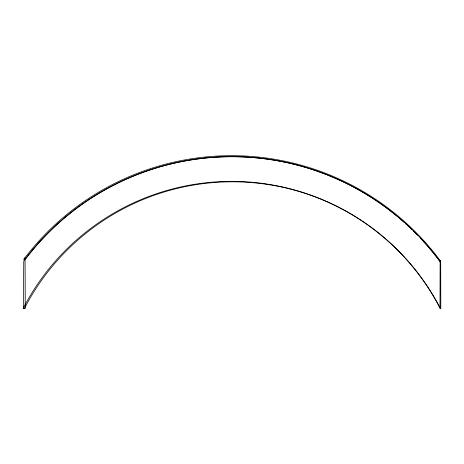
<?xml version="1.0" encoding="UTF-8"?>
<svg xmlns="http://www.w3.org/2000/svg" width="464" height="464" viewBox="0 0 464 464"><rect width="100%" height="100%" fill="white"/><g stroke="black" fill="none" stroke-linecap="round" stroke-linejoin="round"><path stroke-width="0.7" d="M440.005 308.311L440.121 261.493A259.277 259.277 0 0 0 24.981 259.776A156.327 0.354 -90 0 1 25.23 304.291M25.23 304.471L23.2 308.311L25.242 308.311L25.23 304.471A234.645 234.645 0 0 1 440.011 308.079M24.981 257.735L23.803 259.289A259.968 259.968 0 0 1 440.684 261.296L440.121 260.542M440.701 263.72L440.684 262.549A259.277 259.277 0 0 0 420.506 238.27M440.707 264.37L440.8 308.311L440.324 308.311A234.123 234.117 90 0 0 24.493 308.311M396.981 216.195A259.277 259.277 0 0 0 23.803 260.942A154.993 0.354 -90 0 0 23.554 308.311M398.634 217.575A259.277 259.277 0 0 1 404.051 222.268M405.652 223.706A259.277 259.277 0 0 1 411.945 229.593M413.482 231.095A259.277 259.277 0 0 1 417.53 235.161"/></g></svg>
